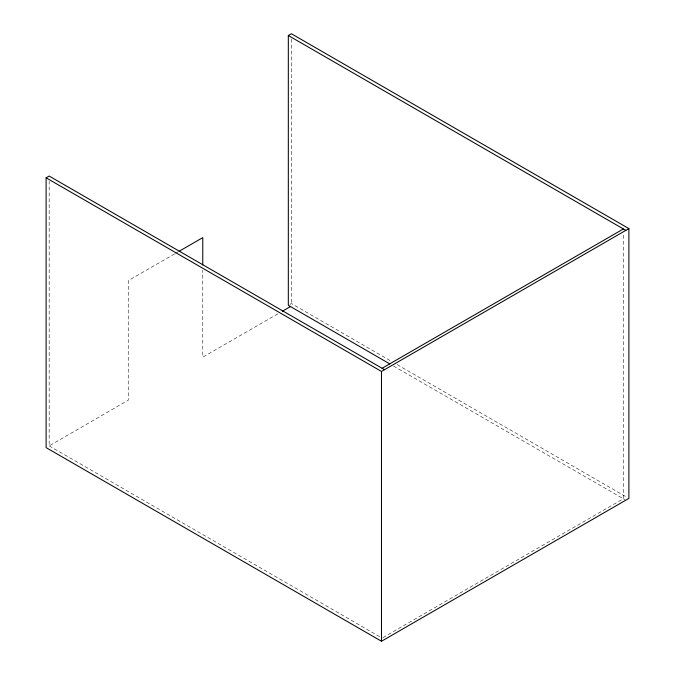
<?xml version="1.0" encoding="UTF-8"?>
<svg xmlns="http://www.w3.org/2000/svg" width="675" height="675" viewBox="0 0 675 675"><rect width="100%" height="100%" fill="white"/><g stroke="black" fill="none" stroke-linecap="round" stroke-linejoin="round"><path stroke-width="0.51" stroke-dasharray="3.38 2.53" d="M174.597 253.893L128.242 280.648L128.242 400.207L49.165 445.863L49.165 181.33M175.5 253.361L178.234 251.792M289.853 304.442L291.381 303.556L390.808 360.956M277.805 313.858L202.77 357.185L202.77 270.135M383.003 637.554L623.388 498.766L623.388 234.233M397.195 364.643L627.058 497.357M393.533 366.061L625.016 499.702M49.165 445.863L382.092 638.077M291.381 39.023L291.381 303.556"/><path stroke-width="1.01" d="M389.888 363.952L288.326 305.319L288.326 35.513L291.381 33.75L628.889 228.606L628.889 498.412L381.485 641.25L46.111 447.626L46.111 177.82L49.165 176.057L384.539 369.681M179.137 251.269L202.77 237.625L202.77 264.887M282.327 311.251L290.461 306.551M382.092 368.272L623.388 228.96M46.111 177.82L381.485 371.444L628.889 228.606M288.326 35.513L625.835 230.369M381.485 371.444L381.485 641.25"/></g></svg>
